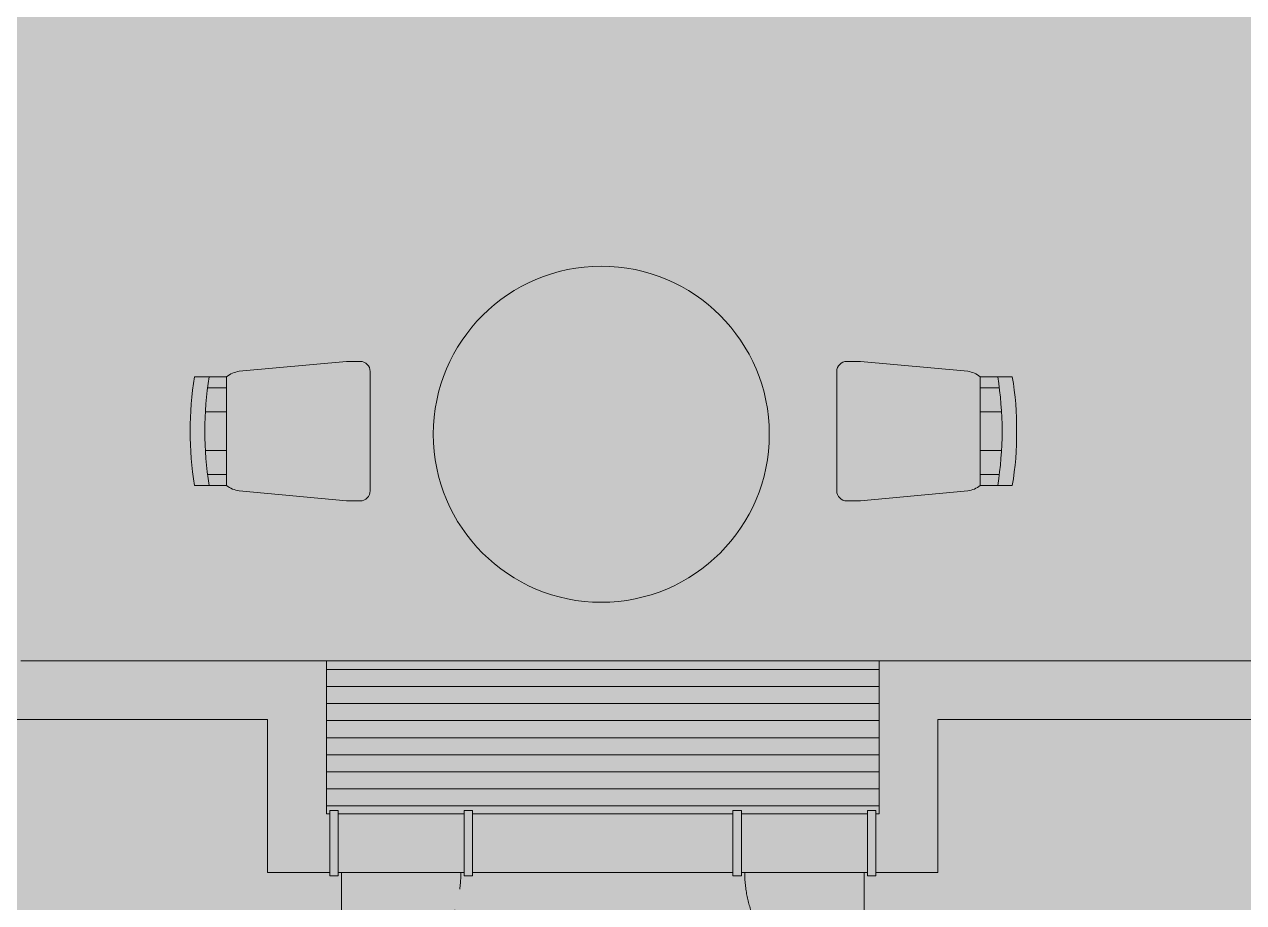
# Model space of a CAD drawing. Header units: millimetres. Extents: x -63086 to 144078, y -129912 to 13382.
# Drawn here: x 24027 to 27656, y -24316 to -21703 of the extents above; entities that cross this region are included whole.
import ezdxf

# ---------------------------------------------------------------- set-up
doc = ezdxf.new("R2010")
doc.units = ezdxf.units.MM
doc.linetypes.add('CENTERX2', pattern=[101.60000000000001, 63.5, -12.7, 12.7, -12.7])
doc.layers.get('0').update_dxf_attribs({"lineweight": 0})
for name, color, linetype, lineweight in [('003壁', 7, 'Continuous', 9), ('004建具', 7, 'Continuous', 9), ('097家具', 7, 'Continuous', 0)]:
    doc.layers.add(name, color=color, linetype=linetype, lineweight=lineweight)

# ---------------------------------------------------------------- blocks, each defined once
blk = doc.blocks.new('*U189')
at = {"color": 0, "linetype": 'ByBlock', "lineweight": -2}
blk.add_lwpolyline([(0, 535.4091544917369, 0.0451542092326469), (-161.497116597496, 522.5743812551127), (-161.497116597496, 427.288715157878), (161.497116597496, 427.288715157878), (161.497116597496, 522.5743812551127, 0.0451542092326469)], format="xyb", close=True, dxfattribs=at)
for points in [[(-161.497116597496, 479.58986574854, -0.0353468439991561), (0, 492.30175086809, -0.0353468439991561), (161.497116597496, 479.58986574854)], [(161.497116597496, 427.288715157878, -0.1354428479133657), (177.888110606048, 389.8410190944378), (207.4999999999882, 70.5810575119499), (207.4999999999882, 29.99992023615914, -0.4148891327171757), (177.43082034962, 0), (-177.43082034962, 0, -0.4148891327171757), (-207.4999999999882, 29.99992023615914), (-207.4999999999882, 70.5810575119499), (-177.8881106060492, 389.8410190944378, -0.1354428479133657), (-161.497116597496, 427.288715157878)]]:
    blk.add_lwpolyline(points, format="xyb", dxfattribs=at)
for points in [[(-128.9340361504671, 484.009202379842), (-128.9340361504671, 427.288715157878)], [(-57.56882048332704, 490.4016389930598), (-57.56882048332704, 427.288715157878)], [(57.56882048332704, 490.4016389930598), (57.56882048332704, 427.288715157878)], [(128.9340361504669, 484.009202379842), (128.9340361504669, 427.288715157878)]]:
    blk.add_lwpolyline(points, dxfattribs=at)

msp = doc.modelspace()

# ---------------------------------------------------------------- hatches: boundary and pattern name
at = {"ltscale": 10, "true_color": 0xfeeab9, "transparency": 33554480}
h = msp.add_hatch(color=254, dxfattribs=at)
h.dxf.hatch_style = 1
h.paths.add_polyline_path([(34635.07070708698, -10862.68297021064), (11953.3986649894, -10862.68297021064), (11953.3986649894, -26735.19903460966), (34635.07070708698, -26735.19903460966)])
at = {"layer": '003壁', "ltscale": 10, "true_color": 0xc7c8ca}
h = msp.add_hatch(color=9, dxfattribs=at)
h.dxf.hatch_style = 1
h.paths.add_polyline_path([(24926.46341743498, -23596.37488668896), (24016.46341743498, -23596.37488668896), (24016.46341743498, -22231.37488668896), (24015.14117794816, -22231.37488668896), (23840.14117794816, -22231.37488668896), (23830.14117794816, -22231.37488668896), (22928.97980133072, -22231.37488668896), (22928.97980133072, -22406.37488668896), (22931.46341743498, -22406.37488668896), (22931.46341743498, -22683.87488668896), (23106.46341743498, -22683.87488668896), (23106.46341743498, -22406.37488668896), (23106.46341743498, -22321.37488668896), (23841.46341743498, -22321.37488668896), (23841.46341743498, -23596.37488668896), (23106.46341743498, -23596.37488668896), (23106.46341743498, -23333.87488668896), (22931.46341743498, -23333.87488668896), (22931.46341743498, -23596.37488668896), (22781.46341743498, -23596.37488668896), (22781.46341743498, -23771.37488668896), (24751.46341743498, -23771.37488668896), (24751.46341743498, -24138.87488668896), (24751.46341743498, -24226.37488668896), (24936.46341743498, -24226.37488668896), (24936.46341743498, -24051.37488668896), (24926.46341743498, -24051.37488668896)])
at = {"layer": '097家具', "ltscale": 10, "true_color": 0xc7c8ca}
h = msp.add_hatch(color=9, dxfattribs=at)
h.dxf.hatch_style = 1
h.paths.add_polyline_path([(25336.46341743498, -24051.37488668896), (24961.46341743498, -24051.37488668896), (24961.46341743498, -24226.37488668896), (25336.46341743498, -24226.37488668896)])
h.paths.add_polyline_path([(26136.46341743497, -24051.37488668896), (25361.46341743498, -24051.37488668896), (25361.46341743498, -24226.37488668896), (26136.46341743497, -24226.37488668896)])
h.paths.add_polyline_path([(26536.46341743497, -24051.37488668896), (26161.46341743497, -24051.37488668896), (26161.46341743497, -24226.37488668896), (26536.46341743497, -24226.37488668896)])
h.paths.add_polyline_path([(30841.46341743498, -20258.87488668896), (30666.46341743498, -20258.87488668896), (30666.46341743498, -20708.87488668896), (30841.46341743498, -20708.87488668896)])
h.paths.add_polyline_path([(30841.46341743498, -22108.87488668896), (30666.46341743498, -22108.87488668896), (30666.46341743498, -22558.87488668896), (30841.46341743498, -22558.87488668896)])
h.paths.add_polyline_path([(25166.46341743498, -12676.37488668896), (24791.46341743498, -12676.37488668896), (24791.46341743498, -12851.37488668896), (25166.46341743498, -12851.37488668896)])
h.paths.add_polyline_path([(26991.46341743498, -12676.37488668896), (26616.46341743498, -12676.37488668896), (26616.46341743498, -12851.37488668896), (26991.46341743498, -12851.37488668896)])
h.paths.add_polyline_path([(28816.46341743498, -12676.37488668896), (28441.46341743498, -12676.37488668896), (28441.46341743498, -12851.37488668896), (28816.46341743498, -12851.37488668896)])
h.paths.add_polyline_path([(18771.46341743498, -13586.37488668896), (18091.46341743498, -13586.37488668896), (18091.46341743498, -13761.37488668896), (18771.46341743498, -13761.37488668896)])
h.paths.add_polyline_path([(17191.46341743498, -14661.37488668896), (17016.46341743498, -14661.37488668896), (17016.46341743498, -15001.37488668896), (17191.46341743498, -15001.37488668896)])
h.paths.add_polyline_path([(17191.46341743498, -15001.37488668896), (17016.46341743498, -15001.37488668896), (17016.46341743498, -15341.37488668896), (17191.46341743498, -15341.37488668896)])
at = {"layer": '097家具', "ltscale": 10, "true_color": 0xc9b988, "transparency": 33554523}
h = msp.add_hatch(color=43, dxfattribs=at)
h.dxf.hatch_style = 1
h.paths.add_polyline_path([(29320.46030883669, -23597.28458538244), (29320.46030883669, -23586.37488668896), (29345.46030883669, -23586.37488668896), (29345.46030883669, -23597.29612100542), (30669.62258723352, -23597.90712247769), (30669.62258723352, -19221.37488668896), (24028.3003477467, -19218.31041511151), (24028.3003477467, -23594.84265090023)])
at = {"layer": '097家具', "ltscale": 10, "true_color": 0x868788, "transparency": 33554587}
h = msp.add_hatch(color=252, dxfattribs=at)
h.dxf.hatch_style = 1
h.paths.add_polyline_path([(29306.46341743497, -19245.13596397331), (28106.46341743497, -19245.13596397331), (28106.46341743497, -19291.37488668896), (29306.46341743498, -19291.37488668896)])
h.paths.add_polyline_path([(29306.46341743497, -19221.37488668896), (28106.46341743497, -19221.37488668896), (28106.46341743497, -19245.13596397331), (29306.46341743497, -19245.13596397331)])
edge = h.paths.add_edge_path()
edge.add_arc((25744.5427829086, -22922.26925635044), 500, 0, 360)
edge = h.paths.add_edge_path()
edge.add_arc((26824.11734785803, -22811.20576817789), 76.83627342945508, 50.93409738080014, 81.78755926052561)
edge.add_line((26835.09293638277, -22735.15743242317), (26515.83297480028, -22705.54554302923))
edge.add_line((26515.83297480028, -22705.54554302923), (26475.2518375245, -22705.54554302923))
edge.add_arc((26475.25183752449, -22735.54554302923), 30, 89.99999999999305, 180.1321235170705)
edge.add_line((26445.25191728834, -22735.61472267969), (26445.25191728834, -23090.61472267957))
edge.add_arc((26475.25183752449, -23090.54554302921), 29.99999999999755, 180.1321235168899, 270.0000000000069)
edge.add_line((26475.2518375245, -23120.54554302921), (26515.83297480029, -23120.54554302921))
edge.add_line((26515.83297480029, -23120.54554302921), (26835.09293638278, -23090.93365363527))
edge.add_arc((26824.11734785804, -23014.88531788057), 76.83627342944384, 278.2124407394782, 309.0659026191991)
edge.add_line((26872.54063244621, -23074.54265962672), (26872.54063244622, -22751.54842643173))
edge = h.paths.add_edge_path()
edge.add_line((26967.82629854345, -22751.54842643173), (26924.84178303688, -22751.54842643173))
edge.add_arc((25790.39331457281, -22922.09285800883), 1147.196029779755, 0.4518655263984215, 8.549394221166892, ccw=False)
edge.add_arc((25790.39331457282, -22903.99822804962), 1147.196029779741, 351.4506057788328, 359.5481344735948, ccw=False)
edge.add_line((26924.84178303688, -23074.54265962672), (26967.82629854345, -23074.54265962672))
edge.add_arc((26081.92466084696, -22922.87820776221), 898.7901966714401, 350.2852641493967, 360.6268219554746)
edge.add_arc((26081.92466084695, -22903.21287829624), 898.7901966714475, 359.3731780445249, 369.7147358506032)
edge = h.paths.add_edge_path(flags=17)
edge.add_line((26929.26111966818, -22784.11150687876), (26934.05193228999, -22796.38971438678))
edge.add_line((26934.05193228999, -22796.38971438678), (26934.05193228999, -22867.75493005392))
edge.add_line((26934.05193228999, -22867.75493005392), (26935.6535562814, -22855.4767225459))
edge.add_arc((25790.39331457282, -22922.09285800888), 1147.196029779752, 3.328961752762434, 6.908092029492676)
h = msp.add_hatch(color=252, dxfattribs=at)
h.dxf.hatch_style = 1
h.paths.add_polyline_path([(25056.57228642515, -22735.47636337888, 0.4135383145952585), (25026.57236618899, -22705.54554302923), (24985.9912289132, -22705.54554302923), (24666.73126733071, -22735.15743242318, 0.1354428479133672), (24629.28357126727, -22751.54842643173), (24629.28357126727, -23074.54265962672, 0.1354428479133659), (24666.73126733071, -23090.93365363527), (24985.9912289132, -23120.54554302921), (25026.57236618899, -23120.54554302921, 0.4148891327170457), (25056.57228642515, -23090.47636337886)])
h = msp.add_hatch(color=252, dxfattribs=at)
h.dxf.hatch_style = 1
h.paths.add_polyline_path([(24564.27053555706, -22913.04554302923, -0.03534684399915763), (24576.98242067661, -22751.54842643173), (24533.99790517004, -22751.54842643173, 0.04515420923264585), (24521.16313193341, -22913.04554302922, 0.04515420923264795), (24533.99790517004, -23074.54265962672), (24576.98242067661, -23074.54265962672, -0.03534684399915455)])
h = msp.add_hatch(color=252, dxfattribs=at)
h.dxf.hatch_style = 1
edge = h.paths.add_edge_path()
edge.add_line((24629.28357126727, -22751.54842643173), (24576.98242067661, -22751.54842643173))
edge.add_arc((25711.43088913711, -22922.09285800843), 1147.196029776166, 171.4506057788264, 173.0919079705083)
edge.add_line((24572.5630840453, -22784.11150687876), (24629.28357126727, -22784.11150687876))
edge.add_line((24629.28357126727, -22784.11150687876), (24629.28357126727, -22751.54842643173))
h = msp.add_hatch(color=252, dxfattribs=at)
h.dxf.hatch_style = 1
h.paths.add_polyline_path([(26924.84178303688, -22751.54842643173), (26872.54063244622, -22751.54842643173), (26872.54063244622, -22784.11150687876), (26929.26111966818, -22784.11150687876, 0.007161654251196524)])
h = msp.add_hatch(color=252, dxfattribs=at)
h.dxf.hatch_style = 1
h.paths.add_polyline_path([(24629.28357126727, -22855.4767225459), (24566.17064743209, -22855.4767225459, 0.01255436002171076), (24564.27053555706, -22913.04554302924, 0.01255436002170509), (24566.17064743209, -22970.61436351255), (24629.28357126727, -22970.61436351255)])
h = msp.add_hatch(color=252, dxfattribs=at)
h.dxf.hatch_style = 1
h.paths.add_polyline_path([(26935.6535562814, -22855.4767225459), (26872.54063244622, -22855.4767225459), (26872.54063244621, -22970.61436351255), (26935.6535562814, -22970.61436351255, 0.01255436002170782), (26937.55366815643, -22913.04554302922, 0.01255436002170804)])
h = msp.add_hatch(color=252, dxfattribs=at)
h.dxf.hatch_style = 1
h.paths.add_polyline_path([(24629.28357126727, -23041.97957917969), (24572.5630840453, -23041.97957917969, 0.007161654251196535), (24576.98242067661, -23074.54265962672), (24629.28357126727, -23074.54265962672)])
h = msp.add_hatch(color=252, dxfattribs=at)
h.dxf.hatch_style = 1
h.paths.add_polyline_path([(26929.26111966818, -23041.97957917969), (26872.54063244621, -23041.97957917969), (26872.54063244621, -23074.54265962672), (26924.84178303688, -23074.54265962672, 0.007161654251196519)])
at = {"layer": '097家具', "ltscale": 10}
h = msp.add_hatch(dxfattribs=at)
h.set_pattern_fill('ANSI31', color=256, scale=16, angle=135)
h.set_pattern_definition([(180, (0, 0), (-3.552713678800501e-15, -50.8), [])])
h.paths.add_polyline_path([(26571.46341743498, -23596.37488668897), (24926.46341743498, -23596.37488668896), (24926.46341743498, -24051.37488668896), (24936.46341743498, -24051.37488668896), (24936.46341743498, -24041.37488668896), (24961.46341743498, -24041.37488668896), (24961.46341743498, -24051.37488668896), (25336.46341743498, -24051.37488668896), (25336.46341743498, -24041.37488668896), (25361.46341743498, -24041.37488668896), (25361.46341743498, -24051.37488668896), (26136.46341743497, -24051.37488668896), (26136.46341743497, -24041.37488668896), (26161.46341743497, -24041.37488668896), (26161.46341743497, -24051.37488668896), (26536.46341743497, -24051.37488668896), (26536.46341743497, -24041.37488668896), (26561.46341743497, -24041.37488668896), (26561.46341743497, -24051.37488668896), (26571.46341743497, -24051.37488668896)])

# ---------------------------------------------------------------- linework, layer by layer
at = {"layer": '003壁'}
for p, q in [((24926.46341743498, -23596.37488668896), (24016.46341743498, -23596.37488668896)), ((24926.46341743498, -23596.37488668896), (24926.46341743498, -24051.37488668896)), ((26571.46341743498, -23596.37488668896), (26571.46341743497, -24051.37488668896)), ((28793.96341743498, -23596.37488668896), (26571.46341743497, -23596.37488668896)), ((24751.46341743498, -23771.37488668896), (22781.46341743498, -23771.37488668896)), ((24751.46341743498, -23771.37488668896), (24751.46341743498, -24138.87488668896)), ((26746.46341743498, -23771.37488668896), (26746.46341743498, -24226.37488668896)), ((28292.96030883669, -23771.37488668895), (26746.46341743498, -23771.37488668896)), ((24751.46341743498, -24051.37488668896), (24751.46341743498, -24226.37488668896)), ((24936.46341743498, -24051.37488668896), (24926.46341743497, -24051.37488668896)), ((25336.46341743498, -24051.37488668896), (24961.46341743498, -24051.37488668896)), ((26136.46341743497, -24051.37488668896), (25361.46341743498, -24051.37488668895)), ((26536.46341743497, -24051.37488668896), (26161.46341743497, -24051.37488668896)), ((26571.46341743497, -24051.37488668896), (26561.46341743497, -24051.37488668896)), ((24936.46341743498, -24226.37488668896), (24751.46341743498, -24226.37488668896)), ((25336.46341743498, -24226.37488668895), (24961.46341743498, -24226.37488668896)), ((26136.46341743497, -24226.37488668896), (25361.46341743498, -24226.37488668895)), ((26536.46341743497, -24226.37488668896), (26161.46341743497, -24226.37488668896)), ((26746.46341743498, -24226.37488668896), (26561.46341743498, -24226.37488668896))]:
    msp.add_line(p, q, dxfattribs=at)
at = {"layer": '003壁', "ltscale": 10}
msp.add_line((24926.46341743498, -23596.37488668896), (26571.46341743498, -23596.37488668897), dxfattribs=at)
at = {"layer": '004建具', "ltscale": 10}
for p, q in [((24926.46341743497, -24051.37488668896), (24936.46341743498, -24051.37488668896)), ((24936.46341743498, -24236.37488668896), (24936.46341743498, -24041.37488668896)), ((24936.46341743498, -24041.37488668896), (24961.46341743498, -24041.37488668896)), ((24961.46341743498, -24041.37488668896), (24961.46341743498, -24236.37488668896)), ((24961.46341743498, -24051.37488668896), (25336.46341743498, -24051.37488668896)), ((25336.46341743498, -24041.37488668896), (25336.46341743498, -24236.37488668896)), ((25361.46341743498, -24041.37488668896), (25336.46341743498, -24041.37488668896)), ((25361.46341743498, -24236.37488668896), (25361.46341743498, -24041.37488668896)), ((25361.46341743498, -24051.37488668896), (26136.46341743497, -24051.37488668896)), ((26136.46341743497, -24236.37488668896), (26136.46341743497, -24041.37488668896)), ((26136.46341743497, -24041.37488668896), (26161.46341743497, -24041.37488668896)), ((26161.46341743497, -24041.37488668896), (26161.46341743497, -24236.37488668896)), ((26161.46341743497, -24051.37488668896), (26536.46341743497, -24051.37488668896)), ((26536.46341743497, -24041.37488668896), (26536.46341743497, -24236.37488668896)), ((26561.46341743497, -24041.37488668896), (26536.46341743497, -24041.37488668896)), ((26561.46341743497, -24236.37488668896), (26561.46341743497, -24041.37488668896)), ((26561.46341743497, -24051.37488668896), (26571.46341743497, -24051.37488668896)), ((24961.46341743498, -24236.37488668896), (24936.46341743498, -24236.37488668896)), ((25336.46341743498, -24236.37488668896), (25361.46341743498, -24236.37488668896)), ((26161.46341743497, -24236.37488668896), (26136.46341743497, -24236.37488668896)), ((26536.46341743497, -24236.37488668896), (26561.46341743497, -24236.37488668896))]:
    msp.add_line(p, q, dxfattribs=at)
at = {"layer": '004建具', "linetype": 'CENTERX2', "ltscale": 5}
for p, q in [((24936.46341743498, -24051.37488668896), (24936.46341743498, -24041.37488668896)), ((24936.46341743498, -24041.37488668896), (24961.46341743498, -24041.37488668896)), ((24936.46341743498, -24226.37488668896), (24936.46341743498, -24051.37488668896)), ((24961.46341743498, -24041.37488668896), (24961.46341743498, -24226.37488668896)), ((25361.46341743498, -24041.37488668896), (25336.46341743498, -24041.37488668896)), ((25336.46341743498, -24041.37488668896), (25336.46341743498, -24226.37488668896)), ((25361.46341743498, -24051.37488668896), (25361.46341743498, -24041.37488668896)), ((25361.46341743498, -24226.37488668896), (25361.46341743498, -24051.37488668896)), ((26136.46341743497, -24226.37488668896), (26136.46341743497, -24051.37488668896)), ((26161.46341743497, -24041.37488668896), (26161.46341743497, -24226.37488668896)), ((26536.46341743497, -24041.37488668896), (26536.46341743497, -24226.37488668896)), ((26561.46341743497, -24226.37488668896), (26561.46341743497, -24051.37488668896)), ((24936.46341743498, -24236.37488668896), (24936.46341743498, -24226.37488668896)), ((24961.46341743498, -24236.37488668896), (24936.46341743498, -24236.37488668896)), ((24961.46341743498, -24226.37488668896), (24961.46341743498, -24236.37488668896)), ((24971.46341743498, -24226.37488668896), (24971.46341743498, -24581.37488668896)), ((25336.46341743498, -24226.37488668896), (25336.46341743498, -24236.37488668896)), ((25336.46341743498, -24236.37488668896), (25361.46341743498, -24236.37488668896)), ((25361.46341743498, -24236.37488668896), (25361.46341743498, -24226.37488668896)), ((26526.46341743497, -24226.37488668896), (26526.46341743497, -24581.37488668896))]:
    msp.add_line(p, q, dxfattribs=at)
for centre, start, end in [((24971.46341743498, -24226.37488668896), 270, 0), ((26526.46341743497, -24226.37488668896), 180, 270)]:
    msp.add_arc(centre, 355, start, end, dxfattribs=at)
at = {"layer": '097家具', "ltscale": 10}
msp.add_circle((25744.5427829086, -22922.26925635044), 500, dxfattribs=at)

# ---------------------------------------------------------------- block references
for p, rotation in [((25056.57228642515, -22913.04554302922), 89.99999999999999), ((26445.25191728834, -22913.04554302922), 270)]:
    msp.add_blockref('*U189', p, dxfattribs=dict(rotation=rotation))

doc.saveas('drawing.dxf')
